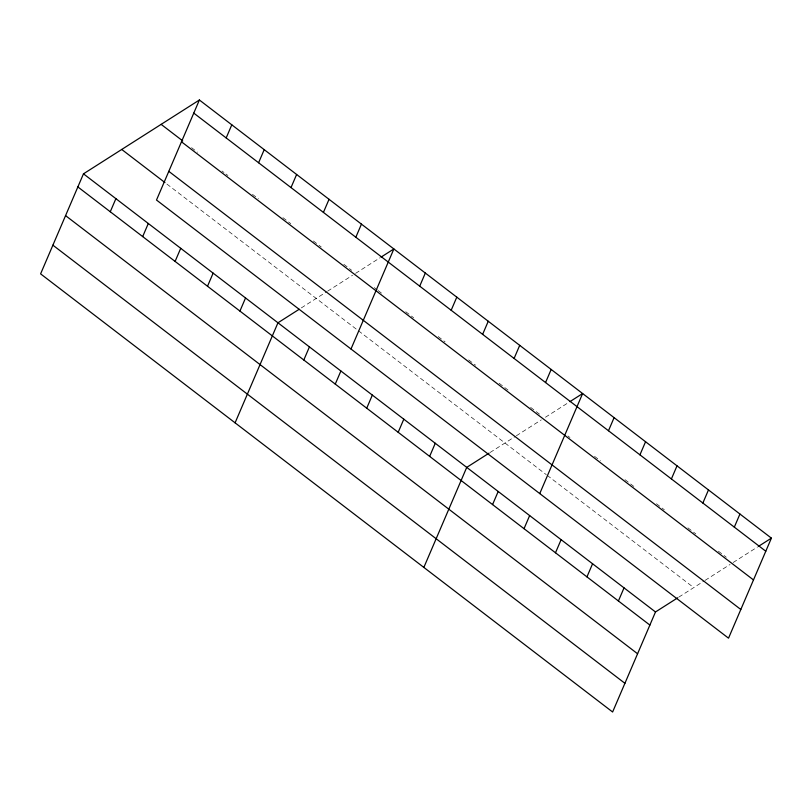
<?xml version="1.0" encoding="UTF-8"?>
<svg xmlns="http://www.w3.org/2000/svg" width="812" height="812" viewBox="0 0 812 812"><rect width="100%" height="100%" fill="white"/><g stroke="black" fill="none" stroke-linecap="round" stroke-linejoin="round"><path stroke-width="0.61" stroke-dasharray="4.06 3.04" d="M301.333 307.9L326.586 291.823M327.622 291.163L352.51 275.309M355.615 273.329L380.057 257.759M490.103 452.487L515.346 436.409M516.381 435.75L541.269 419.895M545.451 417.236L568.826 402.346M678.862 597.074L704.116 580.996M705.151 580.336L730.039 564.482M733.155 562.503L757.586 546.933M191.581 147.682L197.478 152.199M222.031 171.007L224 172.509M225.959 174.012L227.928 175.524M252.481 194.332L258.378 198.838M282.931 217.657L290.787 223.676M313.381 240.971L321.237 246.99M343.831 264.296L351.687 270.315M374.302 287.631L377.245 289.894M378.23 290.645L383.152 294.411M405.756 311.737L413.623 317.756M438.206 336.584L445.088 341.852M468.686 359.929L475.568 365.197M499.157 383.274L508.007 390.054M530.622 407.37L539.472 414.15M567.984 435.983L569.943 437.495M594.526 456.324L600.423 460.84M625.007 479.659L633.847 486.439M656.461 503.765L664.328 509.784M687.926 527.861L695.793 533.88M718.407 551.206L726.273 557.225M166.907 184.07L357.503 330.058M358.488 330.809L546.273 474.644M547.247 475.396L693.742 587.604"/><path stroke-width="1.22" d="M199.387 99.998L156.503 200.036L728.526 638.171L771.4 538.133L199.387 99.998L83.474 173.829L40.6 273.867L612.613 712.002L655.497 611.964L677.807 597.754M110.27 211.759L115.893 198.656M142.689 236.586L148.302 223.483M226.183 137.928L231.796 124.825M175.098 261.413L180.721 248.31M258.592 162.755L264.215 149.652M207.517 286.24L213.13 273.137M291.011 187.582L296.624 174.478M239.926 311.077L245.549 297.963M323.42 212.409L329.043 199.305M235.084 422.829L277.958 322.79L299.212 309.26M355.839 237.236L361.452 224.132M303.81 360L309.423 346.897M335.265 384.096L340.888 370.993M350.997 348.998L393.871 248.959L381.122 257.079M366.73 408.192L372.343 395.089M419.713 286.169L425.326 273.055M398.184 432.288L403.808 419.185M451.178 310.265L456.791 297.162M429.649 456.385L435.262 443.281M482.632 334.361L488.256 321.258M423.854 567.415L466.727 467.377L489.037 453.167M514.097 358.457L519.71 345.354M492.569 504.587L498.192 491.483M545.552 382.553L551.175 369.45M524.034 528.683L529.647 515.579M539.757 493.584L582.63 393.546L569.882 401.666M555.489 552.779L561.112 539.675M608.482 430.756L614.095 417.642M586.954 576.875L592.567 563.772M639.937 454.852L645.56 441.748M618.419 600.971L624.032 587.868M671.402 478.948L677.015 465.844M702.857 503.044L708.48 489.94M734.322 527.14L739.935 514.037M758.652 546.253L771.4 538.133M193.763 113.101L765.787 551.236M161.131 124.358L182.741 140.912M181.472 141.785L753.485 579.93M168.805 171.342L740.818 609.487M121.729 149.459L164.948 182.568M83.474 173.829L655.497 611.964M77.861 186.933L649.874 625.078M65.559 215.616L637.582 653.761M52.892 245.173L624.915 683.318"/></g></svg>
